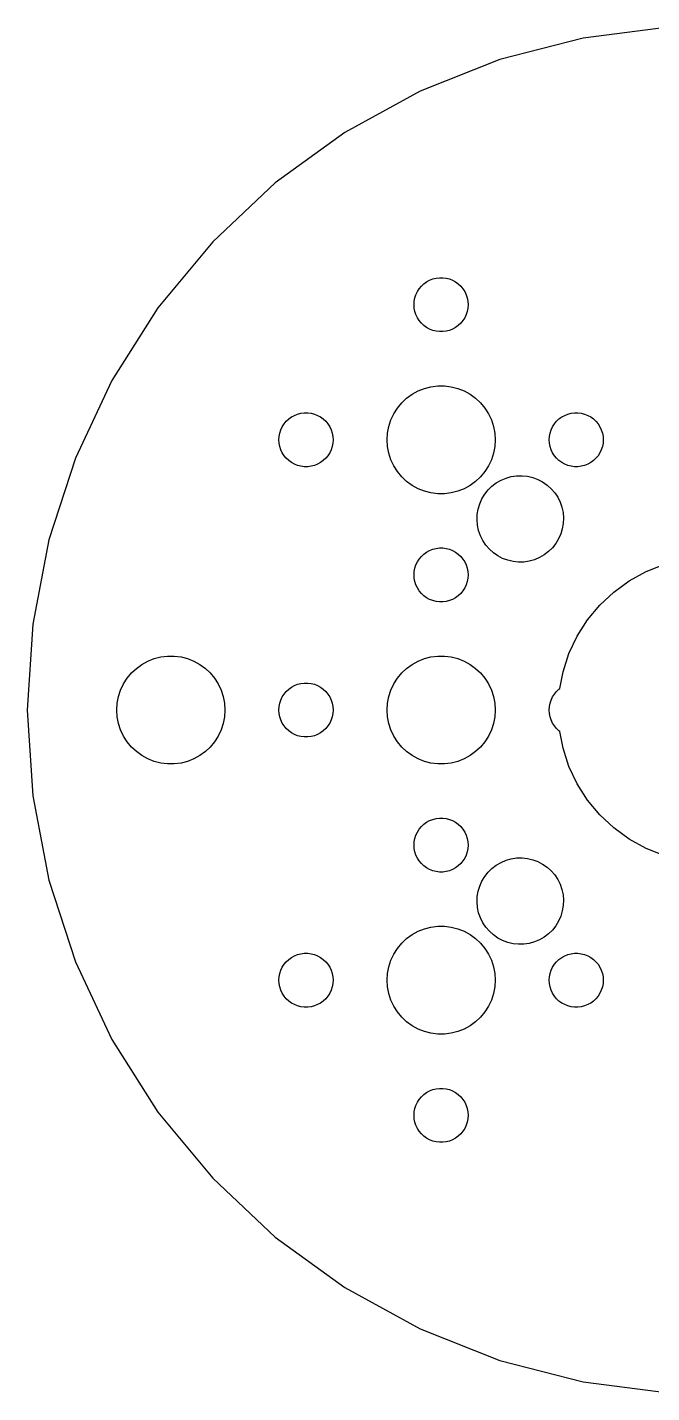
# Model space of a CAD drawing. Header units: metres. Extents: x -38 to 38, y -38 to 478.
# Drawn here: x -38 to -3.3, y 402.1 to 477.9 of the extents above; entities that cross this region are included whole.
import ezdxf

# ---------------------------------------------------------------- set-up
doc = ezdxf.new("R2010")
doc.units = ezdxf.units.M

msp = doc.modelspace()

# ---------------------------------------------------------------- linework, layer by layer
for p, q in [((-2.38426, 477.897), (-7.11519, 477.299)), ((-7.11519, 477.299), (-11.7339, 476.113)), ((-11.7339, 476.113), (-16.1676, 474.358)), ((-16.1676, 474.358), (-20.3463, 472.061)), ((-20.3463, 472.061), (-24.2041, 469.258)), ((-24.2041, 469.258), (-27.6802, 465.993)), ((-27.6802, 465.993), (-30.7198, 462.319)), ((-15.6387, 463.857), (-15.4635, 463.927)), ((-15.4635, 463.927), (-15.2811, 463.973)), ((-15.2811, 463.973), (-15.0942, 463.997)), ((-15.0942, 463.997), (-14.9058, 463.997)), ((-14.9058, 463.997), (-14.7189, 463.973)), ((-14.7189, 463.973), (-14.5365, 463.927)), ((-14.5365, 463.927), (-14.3613, 463.857)), ((-16.3947, 463.052), (-16.3145, 463.223)), ((-16.3145, 463.223), (-16.2135, 463.382)), ((-16.2135, 463.382), (-16.0934, 463.527)), ((-16.0934, 463.527), (-15.9561, 463.656)), ((-15.9561, 463.656), (-15.8037, 463.766)), ((-15.8037, 463.766), (-15.6387, 463.857)), ((-14.3613, 463.857), (-14.1963, 463.766)), ((-14.1963, 463.766), (-14.0439, 463.656)), ((-14.0439, 463.656), (-13.9065, 463.527)), ((-13.9065, 463.527), (-13.7865, 463.382)), ((-13.7865, 463.382), (-13.6855, 463.223)), ((-13.6855, 463.223), (-13.6053, 463.052)), ((-16.5, 462.5), (-16.4882, 462.688)), ((-16.4882, 462.312), (-16.5, 462.5)), ((-16.4882, 462.688), (-16.4529, 462.873)), ((-16.4529, 462.873), (-16.3947, 463.052)), ((-13.6053, 463.052), (-13.5471, 462.873)), ((-13.5471, 462.873), (-13.5118, 462.688)), ((-13.5118, 462.688), (-13.5, 462.5)), ((-13.5, 462.5), (-13.5118, 462.312)), ((-30.7198, 462.319), (-33.2749, 458.293)), ((-16.4529, 462.127), (-16.4882, 462.312)), ((-16.3947, 461.948), (-16.4529, 462.127)), ((-16.3145, 461.777), (-16.3947, 461.948)), ((-16.2135, 461.618), (-16.3145, 461.777)), ((-16.0934, 461.473), (-16.2135, 461.618)), ((-13.7865, 461.618), (-13.9065, 461.473)), ((-13.6855, 461.777), (-13.7865, 461.618)), ((-13.6053, 461.948), (-13.6855, 461.777)), ((-13.5471, 462.127), (-13.6053, 461.948)), ((-13.5118, 462.312), (-13.5471, 462.127)), ((-15.9561, 461.344), (-16.0934, 461.473)), ((-15.8037, 461.234), (-15.9561, 461.344)), ((-15.6387, 461.143), (-15.8037, 461.234)), ((-15.4635, 461.073), (-15.6387, 461.143)), ((-15.2811, 461.027), (-15.4635, 461.073)), ((-15.0942, 461.003), (-15.2811, 461.027)), ((-14.9058, 461.003), (-15.0942, 461.003)), ((-14.7189, 461.027), (-14.9058, 461.003)), ((-14.5365, 461.073), (-14.7189, 461.027)), ((-14.3613, 461.143), (-14.5365, 461.073)), ((-14.1963, 461.234), (-14.3613, 461.143)), ((-14.0439, 461.344), (-14.1963, 461.234)), ((-13.9065, 461.473), (-14.0439, 461.344)), ((-33.2749, 458.293), (-35.3052, 453.978)), ((-16.2773, 457.714), (-15.927, 457.853)), ((-15.927, 457.853), (-15.5621, 457.947)), ((-15.5621, 457.947), (-15.1884, 457.994)), ((-15.1884, 457.994), (-14.8116, 457.994)), ((-14.8116, 457.994), (-14.4379, 457.947)), ((-14.4379, 457.947), (-14.0729, 457.853)), ((-14.0729, 457.853), (-13.7227, 457.714)), ((-17.427, 456.763), (-17.1869, 457.054)), ((-17.1869, 457.054), (-16.9123, 457.312)), ((-16.9123, 457.312), (-16.6075, 457.533)), ((-16.6075, 457.533), (-16.2773, 457.714)), ((-13.7227, 457.714), (-13.3925, 457.533)), ((-13.3925, 457.533), (-13.0877, 457.312)), ((-13.0877, 457.312), (-12.8131, 457.054)), ((-12.8131, 457.054), (-12.5729, 456.763)), ((-23.3037, 456.266), (-23.1387, 456.357)), ((-23.1387, 456.357), (-22.9635, 456.427)), ((-22.9635, 456.427), (-22.7811, 456.473)), ((-22.7811, 456.473), (-22.5942, 456.497)), ((-22.5942, 456.497), (-22.4058, 456.497)), ((-22.4058, 456.497), (-22.2189, 456.473)), ((-22.2189, 456.473), (-22.0365, 456.427)), ((-22.0365, 456.427), (-21.8613, 456.357)), ((-21.8613, 456.357), (-21.6963, 456.266)), ((-17.7893, 456.104), (-17.6289, 456.445)), ((-17.6289, 456.445), (-17.427, 456.763)), ((-12.5729, 456.763), (-12.3711, 456.445)), ((-12.3711, 456.445), (-12.2107, 456.104)), ((-8.30373, 456.266), (-8.13866, 456.357)), ((-8.13866, 456.357), (-7.96352, 456.427)), ((-7.96352, 456.427), (-7.78107, 456.473)), ((-7.78107, 456.473), (-7.59418, 456.497)), ((-7.59418, 456.497), (-7.40581, 456.497)), ((-7.40581, 456.497), (-7.21892, 456.473)), ((-7.21892, 456.473), (-7.03647, 456.427)), ((-7.03647, 456.427), (-6.86133, 456.357)), ((-6.86133, 456.357), (-6.69626, 456.266)), ((-23.9529, 455.373), (-23.8947, 455.552)), ((-23.8947, 455.552), (-23.8145, 455.723)), ((-23.8145, 455.723), (-23.7135, 455.882)), ((-23.7135, 455.882), (-23.5934, 456.027)), ((-23.5934, 456.027), (-23.4561, 456.156)), ((-23.4561, 456.156), (-23.3037, 456.266)), ((-21.6963, 456.266), (-21.5439, 456.156)), ((-21.5439, 456.156), (-21.4065, 456.027)), ((-21.4065, 456.027), (-21.2865, 455.882)), ((-21.2865, 455.882), (-21.1855, 455.723)), ((-21.1855, 455.723), (-21.1053, 455.552)), ((-21.1053, 455.552), (-21.0471, 455.373)), ((-17.9763, 455.376), (-17.9057, 455.746)), ((-17.9057, 455.746), (-17.7893, 456.104)), ((-12.2107, 456.104), (-12.0942, 455.746)), ((-12.0942, 455.746), (-12.0237, 455.376)), ((-8.95287, 455.373), (-8.89465, 455.552)), ((-8.89465, 455.552), (-8.81445, 455.723)), ((-8.81445, 455.723), (-8.71352, 455.882)), ((-8.71352, 455.882), (-8.59344, 456.027)), ((-8.59344, 456.027), (-8.45613, 456.156)), ((-8.45613, 456.156), (-8.30373, 456.266)), ((-6.69626, 456.266), (-6.54385, 456.156)), ((-6.54385, 456.156), (-6.40654, 456.027)), ((-6.40654, 456.027), (-6.28647, 455.882)), ((-6.28647, 455.882), (-6.18553, 455.723)), ((-6.18553, 455.723), (-6.10533, 455.552)), ((-6.10533, 455.552), (-6.04712, 455.373)), ((-24, 455), (-23.9882, 455.188)), ((-23.9882, 454.812), (-24, 455)), ((-23.9882, 455.188), (-23.9529, 455.373)), ((-23.9529, 454.627), (-23.9882, 454.812)), ((-21.0471, 455.373), (-21.0118, 455.188)), ((-21.0118, 454.812), (-21.0471, 454.627)), ((-21.0118, 455.188), (-21, 455)), ((-21, 455), (-21.0118, 454.812)), ((-18, 455), (-17.9763, 455.376)), ((-17.9763, 454.624), (-18, 455)), ((-12.0237, 455.376), (-12, 455)), ((-12, 455), (-12.0237, 454.624)), ((-9, 455), (-8.98816, 455.188)), ((-8.98816, 454.812), (-9, 455)), ((-8.98816, 455.188), (-8.95287, 455.373)), ((-8.95287, 454.627), (-8.98816, 454.812)), ((-6.04712, 455.373), (-6.01183, 455.188)), ((-6.01183, 454.812), (-6.04712, 454.627)), ((-6.01183, 455.188), (-6, 455)), ((-6, 455), (-6.01183, 454.812)), ((-23.8947, 454.448), (-23.9529, 454.627)), ((-23.8145, 454.277), (-23.8947, 454.448)), ((-23.7135, 454.118), (-23.8145, 454.277)), ((-23.5934, 453.973), (-23.7135, 454.118)), ((-21.2865, 454.118), (-21.4065, 453.973)), ((-21.1855, 454.277), (-21.2865, 454.118)), ((-21.1053, 454.448), (-21.1855, 454.277)), ((-21.0471, 454.627), (-21.1053, 454.448)), ((-17.9057, 454.254), (-17.9763, 454.624)), ((-17.7893, 453.896), (-17.9057, 454.254)), ((-12.0942, 454.254), (-12.2107, 453.896)), ((-12.0237, 454.624), (-12.0942, 454.254)), ((-8.89465, 454.448), (-8.95287, 454.627)), ((-8.81445, 454.277), (-8.89465, 454.448)), ((-8.71352, 454.118), (-8.81445, 454.277)), ((-8.59344, 453.973), (-8.71352, 454.118)), ((-6.28647, 454.118), (-6.40654, 453.973)), ((-6.18553, 454.277), (-6.28647, 454.118)), ((-6.10533, 454.448), (-6.18553, 454.277)), ((-6.04712, 454.627), (-6.10533, 454.448)), ((-35.3052, 453.978), (-36.7788, 449.443)), ((-23.4561, 453.844), (-23.5934, 453.973)), ((-23.3037, 453.734), (-23.4561, 453.844)), ((-23.1387, 453.643), (-23.3037, 453.734)), ((-22.9635, 453.573), (-23.1387, 453.643)), ((-22.7811, 453.527), (-22.9635, 453.573)), ((-22.5942, 453.503), (-22.7811, 453.527)), ((-22.4058, 453.503), (-22.5942, 453.503)), ((-22.2189, 453.527), (-22.4058, 453.503)), ((-22.0365, 453.573), (-22.2189, 453.527)), ((-21.8613, 453.643), (-22.0365, 453.573)), ((-21.6963, 453.734), (-21.8613, 453.643)), ((-21.5439, 453.844), (-21.6963, 453.734)), ((-21.4065, 453.973), (-21.5439, 453.844)), ((-17.6289, 453.555), (-17.7893, 453.896)), ((-17.427, 453.237), (-17.6289, 453.555)), ((-12.3711, 453.555), (-12.5729, 453.237)), ((-12.2107, 453.896), (-12.3711, 453.555)), ((-8.45613, 453.844), (-8.59344, 453.973)), ((-8.30373, 453.734), (-8.45613, 453.844)), ((-8.13866, 453.643), (-8.30373, 453.734)), ((-7.96352, 453.573), (-8.13866, 453.643)), ((-7.78107, 453.527), (-7.96352, 453.573)), ((-7.59418, 453.503), (-7.78107, 453.527)), ((-7.40581, 453.503), (-7.59418, 453.503)), ((-7.21892, 453.527), (-7.40581, 453.503)), ((-7.03647, 453.573), (-7.21892, 453.527)), ((-6.86133, 453.643), (-7.03647, 453.573)), ((-6.69626, 453.734), (-6.86133, 453.643)), ((-6.54385, 453.844), (-6.69626, 453.734)), ((-6.40654, 453.973), (-6.54385, 453.844)), ((-17.1869, 452.946), (-17.427, 453.237)), ((-16.9123, 452.688), (-17.1869, 452.946)), ((-16.6075, 452.467), (-16.9123, 452.688)), ((-13.0877, 452.688), (-13.3925, 452.467)), ((-12.8131, 452.946), (-13.0877, 452.688)), ((-12.5729, 453.237), (-12.8131, 452.946)), ((-12.1752, 452.424), (-11.9351, 452.606)), ((-11.9351, 452.606), (-11.6741, 452.757)), ((-11.6741, 452.757), (-11.3963, 452.873)), ((-11.3963, 452.873), (-11.106, 452.955)), ((-11.106, 452.955), (-10.8078, 452.999)), ((-10.8078, 452.999), (-10.5065, 453.005)), ((-10.5065, 453.005), (-10.2067, 452.973)), ((-10.2067, 452.973), (-9.91331, 452.905)), ((-9.91331, 452.905), (-9.63083, 452.799)), ((-9.63083, 452.799), (-9.36372, 452.66)), ((-9.36372, 452.66), (-9.11624, 452.488)), ((-16.2773, 452.286), (-16.6075, 452.467)), ((-15.927, 452.147), (-16.2773, 452.286)), ((-15.5621, 452.053), (-15.927, 452.147)), ((-15.1884, 452.006), (-15.5621, 452.053)), ((-14.8116, 452.006), (-15.1884, 452.006)), ((-14.4379, 452.053), (-14.8116, 452.006)), ((-14.0729, 452.147), (-14.4379, 452.053)), ((-13.7227, 452.286), (-14.0729, 452.147)), ((-13.3925, 452.467), (-13.7227, 452.286)), ((-12.7339, 451.719), (-12.5777, 451.977)), ((-12.5777, 451.977), (-12.3905, 452.213)), ((-12.3905, 452.213), (-12.1752, 452.424)), ((-9.11624, 452.488), (-8.89226, 452.286)), ((-8.89226, 452.286), (-8.69533, 452.058)), ((-8.69533, 452.058), (-8.52853, 451.807)), ((-8.52853, 451.807), (-8.39452, 451.537)), ((-12.9939, 450.858), (-12.9436, 451.155)), ((-12.9436, 451.155), (-12.8565, 451.444)), ((-12.8565, 451.444), (-12.7339, 451.719)), ((-8.39452, 451.537), (-8.29539, 451.252)), ((-8.29539, 451.252), (-8.23274, 450.958)), ((-13.0065, 450.557), (-12.9939, 450.858)), ((-12.9812, 450.256), (-13.0065, 450.557)), ((-12.9186, 449.962), (-12.9812, 450.256)), ((-8.22014, 450.356), (-8.2704, 450.059)), ((-8.23274, 450.958), (-8.20752, 450.657)), ((-8.20752, 450.657), (-8.22014, 450.356)), ((-12.8195, 449.677), (-12.9186, 449.962)), ((-12.6855, 449.407), (-12.8195, 449.677)), ((-8.4801, 449.495), (-8.63623, 449.237)), ((-8.35751, 449.77), (-8.4801, 449.495)), ((-8.2704, 450.059), (-8.35751, 449.77)), ((-36.7788, 449.443), (-37.6723, 444.759)), ((-15.9561, 448.656), (-15.8037, 448.766)), ((-15.8037, 448.766), (-15.6387, 448.857)), ((-15.6387, 448.857), (-15.4635, 448.927)), ((-15.4635, 448.927), (-15.2811, 448.973)), ((-15.2811, 448.973), (-15.0942, 448.997)), ((-15.0942, 448.997), (-14.9058, 448.997)), ((-14.9058, 448.997), (-14.7189, 448.973)), ((-14.7189, 448.973), (-14.5365, 448.927)), ((-14.5365, 448.927), (-14.3613, 448.857)), ((-14.3613, 448.857), (-14.1963, 448.766)), ((-14.1963, 448.766), (-14.0439, 448.656)), ((-12.5187, 449.156), (-12.6855, 449.407)), ((-12.3217, 448.928), (-12.5187, 449.156)), ((-12.0977, 448.726), (-12.3217, 448.928)), ((-11.8503, 448.554), (-12.0977, 448.726)), ((-9.03879, 448.79), (-9.27885, 448.608)), ((-8.82344, 449.001), (-9.03879, 448.79)), ((-8.63623, 449.237), (-8.82344, 449.001)), ((-16.4529, 447.873), (-16.3947, 448.052)), ((-16.3947, 448.052), (-16.3145, 448.223)), ((-16.3145, 448.223), (-16.2135, 448.382)), ((-16.2135, 448.382), (-16.0934, 448.527)), ((-16.0934, 448.527), (-15.9561, 448.656)), ((-14.0439, 448.656), (-13.9065, 448.527)), ((-13.9065, 448.527), (-13.7865, 448.382)), ((-13.7865, 448.382), (-13.6855, 448.223)), ((-13.6855, 448.223), (-13.6053, 448.052)), ((-13.6053, 448.052), (-13.5471, 447.873)), ((-11.5832, 448.414), (-11.8503, 448.554)), ((-11.3007, 448.309), (-11.5832, 448.414)), ((-11.0072, 448.241), (-11.3007, 448.309)), ((-10.7075, 448.209), (-11.0072, 448.241)), ((-10.4062, 448.215), (-10.7075, 448.209)), ((-10.108, 448.259), (-10.4062, 448.215)), ((-9.81772, 448.34), (-10.108, 448.259)), ((-9.53987, 448.457), (-9.81772, 448.34)), ((-9.27885, 448.608), (-9.53987, 448.457)), ((-3.61911, 447.691), (-2.62663, 448.084)), ((-16.5, 447.5), (-16.4882, 447.688)), ((-16.4882, 447.312), (-16.5, 447.5)), ((-16.4882, 447.688), (-16.4529, 447.873)), ((-16.4529, 447.127), (-16.4882, 447.312)), ((-13.5471, 447.873), (-13.5118, 447.688)), ((-13.5118, 447.312), (-13.5471, 447.127)), ((-13.5118, 447.688), (-13.5, 447.5)), ((-13.5, 447.5), (-13.5118, 447.312)), ((-4.55452, 447.177), (-3.61911, 447.691)), ((-16.3947, 446.948), (-16.4529, 447.127)), ((-16.3145, 446.777), (-16.3947, 446.948)), ((-16.2135, 446.618), (-16.3145, 446.777)), ((-16.0934, 446.473), (-16.2135, 446.618)), ((-15.9561, 446.344), (-16.0934, 446.473)), ((-13.9065, 446.473), (-14.0439, 446.344)), ((-13.7865, 446.618), (-13.9065, 446.473)), ((-13.6855, 446.777), (-13.7865, 446.618)), ((-13.6053, 446.948), (-13.6855, 446.777)), ((-13.5471, 447.127), (-13.6053, 446.948)), ((-6.19623, 445.819), (-5.41809, 446.549)), ((-5.41809, 446.549), (-4.55452, 447.177)), ((-15.8037, 446.234), (-15.9561, 446.344)), ((-15.6387, 446.143), (-15.8037, 446.234)), ((-15.4635, 446.073), (-15.6387, 446.143)), ((-15.2811, 446.027), (-15.4635, 446.073)), ((-15.0942, 446.003), (-15.2811, 446.027)), ((-14.9058, 446.003), (-15.0942, 446.003)), ((-14.7189, 446.027), (-14.9058, 446.003)), ((-14.5365, 446.073), (-14.7189, 446.027)), ((-14.3613, 446.143), (-14.5365, 446.073)), ((-14.1963, 446.234), (-14.3613, 446.143)), ((-14.0439, 446.344), (-14.1963, 446.234)), ((-6.87663, 444.996), (-6.19623, 445.819)), ((-7.44859, 444.095), (-6.87663, 444.996)), ((-37.6723, 444.759), (-37.9717, 440)), ((-7.90309, 443.129), (-7.44859, 444.095)), ((-31.6075, 442.533), (-31.2773, 442.714)), ((-31.2773, 442.714), (-30.927, 442.853)), ((-30.927, 442.853), (-30.5621, 442.947)), ((-30.5621, 442.947), (-30.1884, 442.994)), ((-30.1884, 442.994), (-29.8116, 442.994)), ((-29.8116, 442.994), (-29.4379, 442.947)), ((-29.4379, 442.947), (-29.0729, 442.853)), ((-29.0729, 442.853), (-28.7227, 442.714)), ((-28.7227, 442.714), (-28.3925, 442.533)), ((-16.6075, 442.533), (-16.2773, 442.714)), ((-16.2773, 442.714), (-15.927, 442.853)), ((-15.927, 442.853), (-15.5621, 442.947)), ((-15.5621, 442.947), (-15.1884, 442.994)), ((-15.1884, 442.994), (-14.8116, 442.994)), ((-14.8116, 442.994), (-14.4379, 442.947)), ((-14.4379, 442.947), (-14.0729, 442.853)), ((-14.0729, 442.853), (-13.7227, 442.714)), ((-13.7227, 442.714), (-13.3925, 442.533)), ((-8.23296, 442.114), (-7.90309, 443.129)), ((-32.427, 441.763), (-32.1869, 442.054)), ((-32.1869, 442.054), (-31.9123, 442.312)), ((-31.9123, 442.312), (-31.6075, 442.533)), ((-28.3925, 442.533), (-28.0877, 442.312)), ((-28.0877, 442.312), (-27.8131, 442.054)), ((-27.8131, 442.054), (-27.5729, 441.763)), ((-17.427, 441.763), (-17.1869, 442.054)), ((-17.1869, 442.054), (-16.9123, 442.312)), ((-16.9123, 442.312), (-16.6075, 442.533)), ((-13.3925, 442.533), (-13.0877, 442.312)), ((-13.0877, 442.312), (-12.8131, 442.054)), ((-12.8131, 442.054), (-12.5729, 441.763)), ((-8.40921, 441.19), (-8.23296, 442.114)), ((-32.7893, 441.104), (-32.6289, 441.445)), ((-32.6289, 441.445), (-32.427, 441.763)), ((-27.5729, 441.763), (-27.3711, 441.445)), ((-27.3711, 441.445), (-27.2107, 441.104)), ((-23.5934, 441.027), (-23.4561, 441.156)), ((-23.4561, 441.156), (-23.3037, 441.266)), ((-23.3037, 441.266), (-23.1387, 441.357)), ((-23.1387, 441.357), (-22.9635, 441.427)), ((-22.9635, 441.427), (-22.7811, 441.473)), ((-22.7811, 441.473), (-22.5942, 441.497)), ((-22.5942, 441.497), (-22.4058, 441.497)), ((-22.4058, 441.497), (-22.2189, 441.473)), ((-22.2189, 441.473), (-22.0365, 441.427)), ((-22.0365, 441.427), (-21.8613, 441.357)), ((-21.8613, 441.357), (-21.6963, 441.266)), ((-21.6963, 441.266), (-21.5439, 441.156)), ((-21.5439, 441.156), (-21.4065, 441.027)), ((-17.7893, 441.104), (-17.6289, 441.445)), ((-17.6289, 441.445), (-17.427, 441.763)), ((-12.5729, 441.763), (-12.3711, 441.445)), ((-12.3711, 441.445), (-12.2107, 441.104)), ((-8.59344, 441.027), (-8.45613, 441.156)), ((-8.45613, 441.156), (-8.40921, 441.19)), ((-33, 440), (-32.9763, 440.376)), ((-32.9763, 440.376), (-32.9057, 440.746)), ((-32.9057, 440.746), (-32.7893, 441.104)), ((-27.2107, 441.104), (-27.0942, 440.746)), ((-27.0942, 440.746), (-27.0237, 440.376)), ((-27.0237, 440.376), (-27, 440)), ((-23.9882, 440.188), (-23.9529, 440.373)), ((-23.9529, 440.373), (-23.8947, 440.552)), ((-23.8947, 440.552), (-23.8145, 440.723)), ((-23.8145, 440.723), (-23.7135, 440.882)), ((-23.7135, 440.882), (-23.5934, 441.027)), ((-21.4065, 441.027), (-21.2865, 440.882)), ((-21.2865, 440.882), (-21.1855, 440.723)), ((-21.1855, 440.723), (-21.1053, 440.552)), ((-21.1053, 440.552), (-21.0471, 440.373)), ((-21.0471, 440.373), (-21.0118, 440.188)), ((-18, 440), (-17.9763, 440.376)), ((-17.9763, 440.376), (-17.9057, 440.746)), ((-17.9057, 440.746), (-17.7893, 441.104)), ((-12.2107, 441.104), (-12.0942, 440.746)), ((-12.0942, 440.746), (-12.0237, 440.376)), ((-12.0237, 440.376), (-12, 440)), ((-8.98816, 440.188), (-8.95287, 440.373)), ((-8.95287, 440.373), (-8.89465, 440.552)), ((-8.89465, 440.552), (-8.81445, 440.723)), ((-8.81445, 440.723), (-8.71352, 440.882)), ((-8.71352, 440.882), (-8.59344, 441.027)), ((-37.9717, 440), (-37.6723, 435.241)), ((-32.9763, 439.624), (-33, 440)), ((-32.9057, 439.254), (-32.9763, 439.624)), ((-27.0237, 439.624), (-27.0942, 439.254)), ((-27, 440), (-27.0237, 439.624)), ((-24, 440), (-23.9882, 440.188)), ((-23.9882, 439.812), (-24, 440)), ((-23.9529, 439.627), (-23.9882, 439.812)), ((-23.8947, 439.448), (-23.9529, 439.627)), ((-21.0471, 439.627), (-21.1053, 439.448)), ((-21.0118, 439.812), (-21.0471, 439.627)), ((-21.0118, 440.188), (-21, 440)), ((-21, 440), (-21.0118, 439.812)), ((-17.9763, 439.624), (-18, 440)), ((-17.9057, 439.254), (-17.9763, 439.624)), ((-12.0237, 439.624), (-12.0942, 439.254)), ((-12, 440), (-12.0237, 439.624)), ((-9, 440), (-8.98816, 440.188)), ((-8.98816, 439.812), (-9, 440)), ((-8.95287, 439.627), (-8.98816, 439.812)), ((-8.89465, 439.448), (-8.95287, 439.627)), ((-32.7893, 438.896), (-32.9057, 439.254)), ((-32.6289, 438.555), (-32.7893, 438.896)), ((-27.2107, 438.896), (-27.3711, 438.555)), ((-27.0942, 439.254), (-27.2107, 438.896)), ((-23.8145, 439.277), (-23.8947, 439.448)), ((-23.7135, 439.118), (-23.8145, 439.277)), ((-23.5934, 438.973), (-23.7135, 439.118)), ((-23.4561, 438.844), (-23.5934, 438.973)), ((-21.4065, 438.973), (-21.5439, 438.844)), ((-21.2865, 439.118), (-21.4065, 438.973)), ((-21.1855, 439.277), (-21.2865, 439.118)), ((-21.1053, 439.448), (-21.1855, 439.277)), ((-17.7893, 438.896), (-17.9057, 439.254)), ((-17.6289, 438.555), (-17.7893, 438.896)), ((-12.2107, 438.896), (-12.3711, 438.555)), ((-12.0942, 439.254), (-12.2107, 438.896)), ((-8.81445, 439.277), (-8.89465, 439.448)), ((-8.71352, 439.118), (-8.81445, 439.277)), ((-8.59344, 438.973), (-8.71352, 439.118)), ((-8.45613, 438.844), (-8.59344, 438.973)), ((-32.427, 438.237), (-32.6289, 438.555)), ((-32.1869, 437.946), (-32.427, 438.237)), ((-27.5729, 438.237), (-27.8131, 437.946)), ((-27.3711, 438.555), (-27.5729, 438.237)), ((-23.3037, 438.734), (-23.4561, 438.844)), ((-23.1387, 438.643), (-23.3037, 438.734)), ((-22.9635, 438.573), (-23.1387, 438.643)), ((-22.7811, 438.527), (-22.9635, 438.573)), ((-22.5942, 438.503), (-22.7811, 438.527)), ((-22.4058, 438.503), (-22.5942, 438.503)), ((-22.2189, 438.527), (-22.4058, 438.503)), ((-22.0365, 438.573), (-22.2189, 438.527)), ((-21.8613, 438.643), (-22.0365, 438.573)), ((-21.6963, 438.734), (-21.8613, 438.643)), ((-21.5439, 438.844), (-21.6963, 438.734)), ((-17.427, 438.237), (-17.6289, 438.555)), ((-17.1869, 437.946), (-17.427, 438.237)), ((-12.5729, 438.237), (-12.8131, 437.946)), ((-12.3711, 438.555), (-12.5729, 438.237)), ((-8.40921, 438.81), (-8.45613, 438.844)), ((-8.23296, 437.886), (-8.40921, 438.81)), ((-31.9123, 437.688), (-32.1869, 437.946)), ((-31.6075, 437.467), (-31.9123, 437.688)), ((-31.2773, 437.286), (-31.6075, 437.467)), ((-28.3925, 437.467), (-28.7227, 437.286)), ((-28.0877, 437.688), (-28.3925, 437.467)), ((-27.8131, 437.946), (-28.0877, 437.688)), ((-16.9123, 437.688), (-17.1869, 437.946)), ((-16.6075, 437.467), (-16.9123, 437.688)), ((-16.2773, 437.286), (-16.6075, 437.467)), ((-13.3925, 437.467), (-13.7227, 437.286)), ((-13.0877, 437.688), (-13.3925, 437.467)), ((-12.8131, 437.946), (-13.0877, 437.688)), ((-7.90309, 436.871), (-8.23296, 437.886)), ((-30.927, 437.147), (-31.2773, 437.286)), ((-30.5621, 437.053), (-30.927, 437.147)), ((-30.1884, 437.006), (-30.5621, 437.053)), ((-29.8116, 437.006), (-30.1884, 437.006)), ((-29.4379, 437.053), (-29.8116, 437.006)), ((-29.0729, 437.147), (-29.4379, 437.053)), ((-28.7227, 437.286), (-29.0729, 437.147)), ((-15.927, 437.147), (-16.2773, 437.286)), ((-15.5621, 437.053), (-15.927, 437.147)), ((-15.1884, 437.006), (-15.5621, 437.053)), ((-14.8116, 437.006), (-15.1884, 437.006)), ((-14.4379, 437.053), (-14.8116, 437.006)), ((-14.0729, 437.147), (-14.4379, 437.053)), ((-13.7227, 437.286), (-14.0729, 437.147)), ((-7.44859, 435.905), (-7.90309, 436.871)), ((-6.87663, 435.004), (-7.44859, 435.905)), ((-37.6723, 435.241), (-36.7788, 430.557)), ((-6.19623, 434.181), (-6.87663, 435.004)), ((-16.0934, 433.527), (-15.9561, 433.656)), ((-15.9561, 433.656), (-15.8037, 433.766)), ((-15.8037, 433.766), (-15.6387, 433.857)), ((-15.6387, 433.857), (-15.4635, 433.927)), ((-15.4635, 433.927), (-15.2811, 433.973)), ((-15.2811, 433.973), (-15.0942, 433.997)), ((-15.0942, 433.997), (-14.9058, 433.997)), ((-14.9058, 433.997), (-14.7189, 433.973)), ((-14.7189, 433.973), (-14.5365, 433.927)), ((-14.5365, 433.927), (-14.3613, 433.857)), ((-14.3613, 433.857), (-14.1963, 433.766)), ((-14.1963, 433.766), (-14.0439, 433.656)), ((-14.0439, 433.656), (-13.9065, 433.527)), ((-5.41809, 433.451), (-6.19623, 434.181)), ((-16.4882, 432.688), (-16.4529, 432.873)), ((-16.4529, 432.873), (-16.3947, 433.052)), ((-16.3947, 433.052), (-16.3145, 433.223)), ((-16.3145, 433.223), (-16.2135, 433.382)), ((-16.2135, 433.382), (-16.0934, 433.527)), ((-13.9065, 433.527), (-13.7865, 433.382)), ((-13.7865, 433.382), (-13.6855, 433.223)), ((-13.6855, 433.223), (-13.6053, 433.052)), ((-13.6053, 433.052), (-13.5471, 432.873)), ((-13.5471, 432.873), (-13.5118, 432.688)), ((-4.55452, 432.823), (-5.41809, 433.451)), ((-3.61911, 432.309), (-4.55452, 432.823)), ((-16.5, 432.5), (-16.4882, 432.688)), ((-16.4882, 432.312), (-16.5, 432.5)), ((-16.4529, 432.127), (-16.4882, 432.312)), ((-16.3947, 431.948), (-16.4529, 432.127)), ((-13.5471, 432.127), (-13.6053, 431.948)), ((-13.5118, 432.312), (-13.5471, 432.127)), ((-13.5118, 432.688), (-13.5, 432.5)), ((-13.5, 432.5), (-13.5118, 432.312)), ((-2.62663, 431.916), (-3.61911, 432.309)), ((-16.3145, 431.777), (-16.3947, 431.948)), ((-16.2135, 431.618), (-16.3145, 431.777)), ((-16.0934, 431.473), (-16.2135, 431.618)), ((-15.9561, 431.344), (-16.0934, 431.473)), ((-15.8037, 431.234), (-15.9561, 431.344)), ((-14.0439, 431.344), (-14.1963, 431.234)), ((-13.9065, 431.473), (-14.0439, 431.344)), ((-13.7865, 431.618), (-13.9065, 431.473)), ((-13.6855, 431.777), (-13.7865, 431.618)), ((-13.6053, 431.948), (-13.6855, 431.777)), ((-12.1752, 431.21), (-11.9351, 431.392)), ((-11.9351, 431.392), (-11.6741, 431.543)), ((-11.6741, 431.543), (-11.3963, 431.66)), ((-11.3963, 431.66), (-11.106, 431.741)), ((-11.106, 431.741), (-10.8078, 431.785)), ((-10.8078, 431.785), (-10.5065, 431.791)), ((-10.5065, 431.791), (-10.2067, 431.759)), ((-10.2067, 431.759), (-9.91331, 431.691)), ((-9.91331, 431.691), (-9.63083, 431.586)), ((-9.63083, 431.586), (-9.36372, 431.446)), ((-9.36372, 431.446), (-9.11624, 431.274)), ((-9.11624, 431.274), (-8.89226, 431.072)), ((-36.7788, 430.557), (-35.3052, 426.022)), ((-15.6387, 431.143), (-15.8037, 431.234)), ((-15.4635, 431.073), (-15.6387, 431.143)), ((-15.2811, 431.027), (-15.4635, 431.073)), ((-15.0942, 431.003), (-15.2811, 431.027)), ((-14.9058, 431.003), (-15.0942, 431.003)), ((-14.7189, 431.027), (-14.9058, 431.003)), ((-14.5365, 431.073), (-14.7189, 431.027)), ((-14.3613, 431.143), (-14.5365, 431.073)), ((-14.1963, 431.234), (-14.3613, 431.143)), ((-12.7339, 430.505), (-12.5777, 430.763)), ((-12.5777, 430.763), (-12.3905, 430.999)), ((-12.3905, 430.999), (-12.1752, 431.21)), ((-8.89226, 431.072), (-8.69533, 430.844)), ((-8.69533, 430.844), (-8.52853, 430.593)), ((-8.52853, 430.593), (-8.39452, 430.323)), ((-12.9939, 429.644), (-12.9436, 429.941)), ((-12.9436, 429.941), (-12.8565, 430.23)), ((-12.8565, 430.23), (-12.7339, 430.505)), ((-8.39452, 430.323), (-8.29539, 430.038)), ((-8.29539, 430.038), (-8.23274, 429.744)), ((-13.0065, 429.343), (-12.9939, 429.644)), ((-12.9812, 429.042), (-13.0065, 429.343)), ((-12.9186, 428.748), (-12.9812, 429.042)), ((-8.22014, 429.142), (-8.2704, 428.845)), ((-8.23274, 429.744), (-8.20752, 429.443)), ((-8.20752, 429.443), (-8.22014, 429.142)), ((-12.8195, 428.463), (-12.9186, 428.748)), ((-12.6855, 428.193), (-12.8195, 428.463)), ((-8.4801, 428.281), (-8.63623, 428.023)), ((-8.35751, 428.556), (-8.4801, 428.281)), ((-8.2704, 428.845), (-8.35751, 428.556)), ((-16.9123, 427.312), (-16.6075, 427.533)), ((-16.6075, 427.533), (-16.2773, 427.714)), ((-16.2773, 427.714), (-15.927, 427.853)), ((-15.927, 427.853), (-15.5621, 427.947)), ((-15.5621, 427.947), (-15.1884, 427.994)), ((-15.1884, 427.994), (-14.8116, 427.994)), ((-14.8116, 427.994), (-14.4379, 427.947)), ((-14.4379, 427.947), (-14.0729, 427.853)), ((-14.0729, 427.853), (-13.7227, 427.714)), ((-13.7227, 427.714), (-13.3925, 427.533)), ((-13.3925, 427.533), (-13.0877, 427.312)), ((-12.5187, 427.942), (-12.6855, 428.193)), ((-12.3217, 427.714), (-12.5187, 427.942)), ((-12.0977, 427.512), (-12.3217, 427.714)), ((-11.8503, 427.34), (-12.0977, 427.512)), ((-9.03879, 427.576), (-9.27885, 427.394)), ((-8.82344, 427.787), (-9.03879, 427.576)), ((-8.63623, 428.023), (-8.82344, 427.787)), ((-17.6289, 426.445), (-17.427, 426.763)), ((-17.427, 426.763), (-17.1869, 427.054)), ((-17.1869, 427.054), (-16.9123, 427.312)), ((-13.0877, 427.312), (-12.8131, 427.054)), ((-12.8131, 427.054), (-12.5729, 426.763)), ((-12.5729, 426.763), (-12.3711, 426.445)), ((-11.5832, 427.201), (-11.8503, 427.34)), ((-11.3007, 427.095), (-11.5832, 427.201)), ((-11.0072, 427.027), (-11.3007, 427.095)), ((-10.7075, 426.995), (-11.0072, 427.027)), ((-10.4062, 427.001), (-10.7075, 426.995)), ((-10.108, 427.045), (-10.4062, 427.001)), ((-9.81772, 427.127), (-10.108, 427.045)), ((-9.53987, 427.243), (-9.81772, 427.127)), ((-9.27885, 427.394), (-9.53987, 427.243)), ((-35.3052, 426.022), (-33.2749, 421.707)), ((-23.7135, 425.882), (-23.5934, 426.027)), ((-23.5934, 426.027), (-23.4561, 426.156)), ((-23.4561, 426.156), (-23.3037, 426.266)), ((-23.3037, 426.266), (-23.1387, 426.357)), ((-23.1387, 426.357), (-22.9635, 426.427)), ((-22.9635, 426.427), (-22.7811, 426.473)), ((-22.7811, 426.473), (-22.5942, 426.497)), ((-22.5942, 426.497), (-22.4058, 426.497)), ((-22.4058, 426.497), (-22.2189, 426.473)), ((-22.2189, 426.473), (-22.0365, 426.427)), ((-22.0365, 426.427), (-21.8613, 426.357)), ((-21.8613, 426.357), (-21.6963, 426.266)), ((-21.6963, 426.266), (-21.5439, 426.156)), ((-21.5439, 426.156), (-21.4065, 426.027)), ((-21.4065, 426.027), (-21.2865, 425.882)), ((-17.9057, 425.746), (-17.7893, 426.104)), ((-17.7893, 426.104), (-17.6289, 426.445)), ((-12.3711, 426.445), (-12.2107, 426.104)), ((-12.2107, 426.104), (-12.0942, 425.746)), ((-8.71352, 425.882), (-8.59344, 426.027)), ((-8.59344, 426.027), (-8.45613, 426.156)), ((-8.45613, 426.156), (-8.30373, 426.266)), ((-8.30373, 426.266), (-8.13866, 426.357)), ((-8.13866, 426.357), (-7.96352, 426.427)), ((-7.96352, 426.427), (-7.78107, 426.473)), ((-7.78107, 426.473), (-7.59418, 426.497)), ((-7.59418, 426.497), (-7.40581, 426.497)), ((-7.40581, 426.497), (-7.21892, 426.473)), ((-7.21892, 426.473), (-7.03647, 426.427)), ((-7.03647, 426.427), (-6.86133, 426.357)), ((-6.86133, 426.357), (-6.69626, 426.266)), ((-6.69626, 426.266), (-6.54385, 426.156)), ((-6.54385, 426.156), (-6.40654, 426.027)), ((-6.40654, 426.027), (-6.28647, 425.882)), ((-23.9882, 425.188), (-23.9529, 425.373)), ((-23.9529, 425.373), (-23.8947, 425.552)), ((-23.8947, 425.552), (-23.8145, 425.723)), ((-23.8145, 425.723), (-23.7135, 425.882)), ((-21.2865, 425.882), (-21.1855, 425.723)), ((-21.1855, 425.723), (-21.1053, 425.552)), ((-21.1053, 425.552), (-21.0471, 425.373)), ((-21.0471, 425.373), (-21.0118, 425.188)), ((-18, 425), (-17.9763, 425.376)), ((-17.9763, 425.376), (-17.9057, 425.746)), ((-12.0942, 425.746), (-12.0237, 425.376)), ((-12.0237, 425.376), (-12, 425)), ((-8.98816, 425.188), (-8.95287, 425.373)), ((-8.95287, 425.373), (-8.89465, 425.552)), ((-8.89465, 425.552), (-8.81445, 425.723)), ((-8.81445, 425.723), (-8.71352, 425.882)), ((-6.28647, 425.882), (-6.18553, 425.723)), ((-6.18553, 425.723), (-6.10533, 425.552)), ((-6.10533, 425.552), (-6.04712, 425.373)), ((-6.04712, 425.373), (-6.01183, 425.188)), ((-24, 425), (-23.9882, 425.188)), ((-23.9882, 424.812), (-24, 425)), ((-23.9529, 424.627), (-23.9882, 424.812)), ((-23.8947, 424.448), (-23.9529, 424.627)), ((-23.8145, 424.277), (-23.8947, 424.448)), ((-21.1053, 424.448), (-21.1855, 424.277)), ((-21.0471, 424.627), (-21.1053, 424.448)), ((-21.0118, 424.812), (-21.0471, 424.627)), ((-21.0118, 425.188), (-21, 425)), ((-21, 425), (-21.0118, 424.812)), ((-17.9763, 424.624), (-18, 425)), ((-17.9057, 424.254), (-17.9763, 424.624)), ((-12.0237, 424.624), (-12.0942, 424.254)), ((-12, 425), (-12.0237, 424.624)), ((-9, 425), (-8.98816, 425.188)), ((-8.98816, 424.812), (-9, 425)), ((-8.95287, 424.627), (-8.98816, 424.812)), ((-8.89465, 424.448), (-8.95287, 424.627)), ((-8.81445, 424.277), (-8.89465, 424.448)), ((-6.10533, 424.448), (-6.18553, 424.277)), ((-6.04712, 424.627), (-6.10533, 424.448)), ((-6.01183, 424.812), (-6.04712, 424.627)), ((-6.01183, 425.188), (-6, 425)), ((-6, 425), (-6.01183, 424.812)), ((-23.7135, 424.118), (-23.8145, 424.277)), ((-23.5934, 423.973), (-23.7135, 424.118)), ((-23.4561, 423.844), (-23.5934, 423.973)), ((-23.3037, 423.734), (-23.4561, 423.844)), ((-23.1387, 423.643), (-23.3037, 423.734)), ((-21.6963, 423.734), (-21.8613, 423.643)), ((-21.5439, 423.844), (-21.6963, 423.734)), ((-21.4065, 423.973), (-21.5439, 423.844)), ((-21.2865, 424.118), (-21.4065, 423.973)), ((-21.1855, 424.277), (-21.2865, 424.118)), ((-17.7893, 423.896), (-17.9057, 424.254)), ((-17.6289, 423.555), (-17.7893, 423.896)), ((-12.2107, 423.896), (-12.3711, 423.555)), ((-12.0942, 424.254), (-12.2107, 423.896)), ((-8.71352, 424.118), (-8.81445, 424.277)), ((-8.59344, 423.973), (-8.71352, 424.118)), ((-8.45613, 423.844), (-8.59344, 423.973)), ((-8.30373, 423.734), (-8.45613, 423.844)), ((-8.13866, 423.643), (-8.30373, 423.734)), ((-6.69626, 423.734), (-6.86133, 423.643)), ((-6.54385, 423.844), (-6.69626, 423.734)), ((-6.40654, 423.973), (-6.54385, 423.844)), ((-6.28647, 424.118), (-6.40654, 423.973)), ((-6.18553, 424.277), (-6.28647, 424.118)), ((-22.9635, 423.573), (-23.1387, 423.643)), ((-22.7811, 423.527), (-22.9635, 423.573)), ((-22.5942, 423.503), (-22.7811, 423.527)), ((-22.4058, 423.503), (-22.5942, 423.503)), ((-22.2189, 423.527), (-22.4058, 423.503)), ((-22.0365, 423.573), (-22.2189, 423.527)), ((-21.8613, 423.643), (-22.0365, 423.573)), ((-17.427, 423.237), (-17.6289, 423.555)), ((-17.1869, 422.946), (-17.427, 423.237)), ((-16.9123, 422.688), (-17.1869, 422.946)), ((-12.8131, 422.946), (-13.0877, 422.688)), ((-12.5729, 423.237), (-12.8131, 422.946)), ((-12.3711, 423.555), (-12.5729, 423.237)), ((-7.96352, 423.573), (-8.13866, 423.643)), ((-7.78107, 423.527), (-7.96352, 423.573)), ((-7.59418, 423.503), (-7.78107, 423.527)), ((-7.40581, 423.503), (-7.59418, 423.503)), ((-7.21892, 423.527), (-7.40581, 423.503)), ((-7.03647, 423.573), (-7.21892, 423.527)), ((-6.86133, 423.643), (-7.03647, 423.573)), ((-16.6075, 422.467), (-16.9123, 422.688)), ((-16.2773, 422.286), (-16.6075, 422.467)), ((-15.927, 422.147), (-16.2773, 422.286)), ((-13.7227, 422.286), (-14.0729, 422.147)), ((-13.3925, 422.467), (-13.7227, 422.286)), ((-13.0877, 422.688), (-13.3925, 422.467)), ((-33.2749, 421.707), (-30.7198, 417.681)), ((-15.5621, 422.053), (-15.927, 422.147)), ((-15.1884, 422.006), (-15.5621, 422.053)), ((-14.8116, 422.006), (-15.1884, 422.006)), ((-14.4379, 422.053), (-14.8116, 422.006)), ((-14.0729, 422.147), (-14.4379, 422.053)), ((-16.2135, 418.382), (-16.0934, 418.527)), ((-16.0934, 418.527), (-15.9561, 418.656)), ((-15.9561, 418.656), (-15.8037, 418.766)), ((-15.8037, 418.766), (-15.6387, 418.857)), ((-15.6387, 418.857), (-15.4635, 418.927)), ((-15.4635, 418.927), (-15.2811, 418.973)), ((-15.2811, 418.973), (-15.0942, 418.997)), ((-15.0942, 418.997), (-14.9058, 418.997)), ((-14.9058, 418.997), (-14.7189, 418.973)), ((-14.7189, 418.973), (-14.5365, 418.927)), ((-14.5365, 418.927), (-14.3613, 418.857)), ((-14.3613, 418.857), (-14.1963, 418.766)), ((-14.1963, 418.766), (-14.0439, 418.656)), ((-14.0439, 418.656), (-13.9065, 418.527)), ((-13.9065, 418.527), (-13.7865, 418.382)), ((-30.7198, 417.681), (-27.6802, 414.007)), ((-16.5, 417.5), (-16.4882, 417.688)), ((-16.4882, 417.688), (-16.4529, 417.873)), ((-16.4529, 417.873), (-16.3947, 418.052)), ((-16.3947, 418.052), (-16.3145, 418.223)), ((-16.3145, 418.223), (-16.2135, 418.382)), ((-13.7865, 418.382), (-13.6855, 418.223)), ((-13.6855, 418.223), (-13.6053, 418.052)), ((-13.6053, 418.052), (-13.5471, 417.873)), ((-13.5471, 417.873), (-13.5118, 417.688)), ((-13.5118, 417.688), (-13.5, 417.5)), ((-16.4882, 417.312), (-16.5, 417.5)), ((-16.4529, 417.127), (-16.4882, 417.312)), ((-16.3947, 416.948), (-16.4529, 417.127)), ((-16.3145, 416.777), (-16.3947, 416.948)), ((-13.6053, 416.948), (-13.6855, 416.777)), ((-13.5471, 417.127), (-13.6053, 416.948)), ((-13.5118, 417.312), (-13.5471, 417.127)), ((-13.5, 417.5), (-13.5118, 417.312)), ((-16.2135, 416.618), (-16.3145, 416.777)), ((-16.0934, 416.473), (-16.2135, 416.618)), ((-15.9561, 416.344), (-16.0934, 416.473)), ((-15.8037, 416.234), (-15.9561, 416.344)), ((-15.6387, 416.143), (-15.8037, 416.234)), ((-15.4635, 416.073), (-15.6387, 416.143)), ((-14.3613, 416.143), (-14.5365, 416.073)), ((-14.1963, 416.234), (-14.3613, 416.143)), ((-14.0439, 416.344), (-14.1963, 416.234)), ((-13.9065, 416.473), (-14.0439, 416.344)), ((-13.7865, 416.618), (-13.9065, 416.473)), ((-13.6855, 416.777), (-13.7865, 416.618)), ((-15.2811, 416.027), (-15.4635, 416.073)), ((-15.0942, 416.003), (-15.2811, 416.027)), ((-14.9058, 416.003), (-15.0942, 416.003)), ((-14.7189, 416.027), (-14.9058, 416.003)), ((-14.5365, 416.073), (-14.7189, 416.027)), ((-27.6802, 414.007), (-24.2041, 410.742)), ((-24.2041, 410.742), (-20.3463, 407.939)), ((-20.3463, 407.939), (-16.1676, 405.642)), ((-16.1676, 405.642), (-11.7339, 403.887)), ((-11.7339, 403.887), (-7.11519, 402.701)), ((-7.11519, 402.701), (-2.38426, 402.103))]:
    msp.add_line(p, q)

doc.saveas('drawing.dxf')
